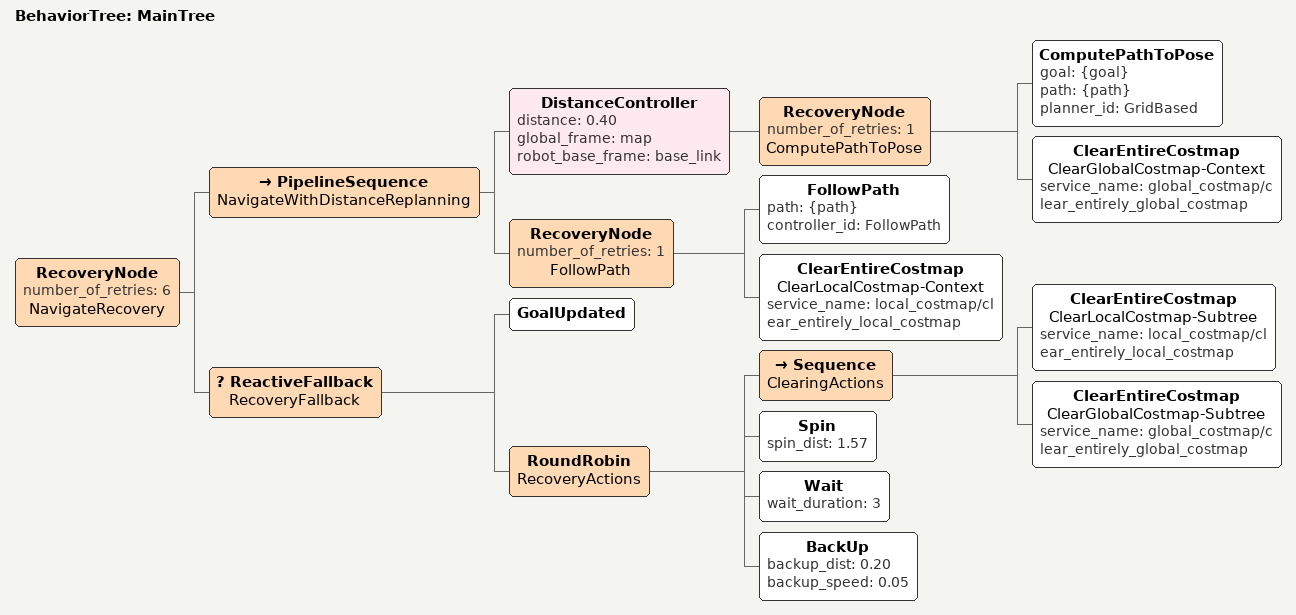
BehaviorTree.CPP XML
<!--
  Replan based on traveled distance instead of time so near-goal in-place rotations
  are not interrupted by a fresh global plan that tries to satisfy the final heading.
-->
<root main_tree_to_execute="MainTree">
  <BehaviorTree ID="MainTree">
    <RecoveryNode number_of_retries="6" name="NavigateRecovery">
      <PipelineSequence name="NavigateWithDistanceReplanning">
        <DistanceController distance="0.40" global_frame="map" robot_base_frame="base_link">
          <RecoveryNode number_of_retries="1" name="ComputePathToPose">
            <ComputePathToPose goal="{goal}" path="{path}" planner_id="GridBased"/>
            <ClearEntireCostmap
              name="ClearGlobalCostmap-Context"
              service_name="global_costmap/clear_entirely_global_costmap"/>
          </RecoveryNode>
        </DistanceController>
        <RecoveryNode number_of_retries="1" name="FollowPath">
          <FollowPath path="{path}" controller_id="FollowPath"/>
          <ClearEntireCostmap
            name="ClearLocalCostmap-Context"
            service_name="local_costmap/clear_entirely_local_costmap"/>
        </RecoveryNode>
      </PipelineSequence>
      <ReactiveFallback name="RecoveryFallback">
        <GoalUpdated/>
        <RoundRobin name="RecoveryActions">
          <Sequence name="ClearingActions">
            <ClearEntireCostmap
              name="ClearLocalCostmap-Subtree"
              service_name="local_costmap/clear_entirely_local_costmap"/>
            <ClearEntireCostmap
              name="ClearGlobalCostmap-Subtree"
              service_name="global_costmap/clear_entirely_global_costmap"/>
          </Sequence>
          <Spin spin_dist="1.57"/>
          <Wait wait_duration="3"/>
          <BackUp backup_dist="0.20" backup_speed="0.05"/>
        </RoundRobin>
      </ReactiveFallback>
    </RecoveryNode>
  </BehaviorTree>
</root>
